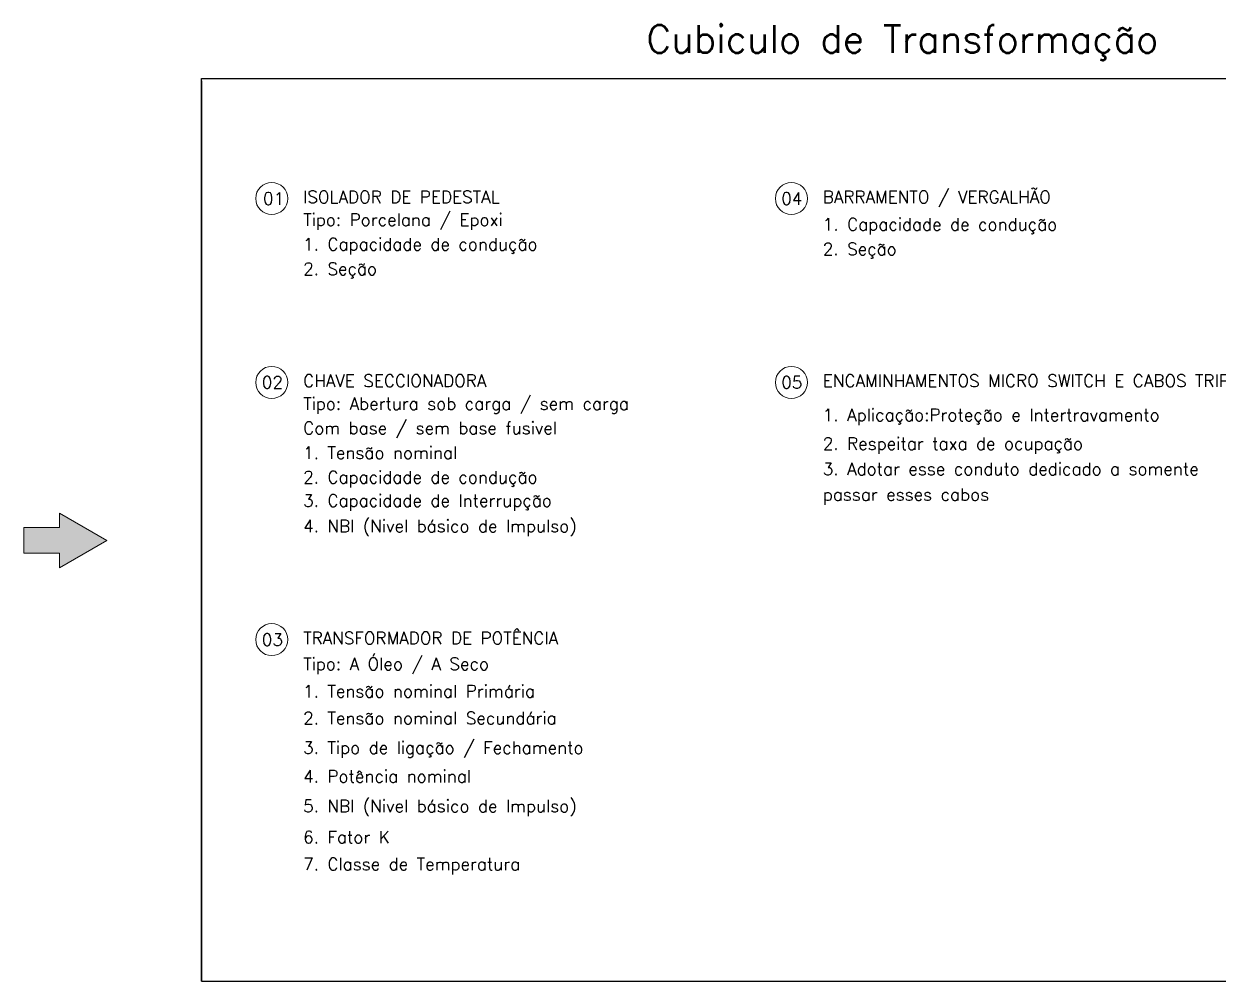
# Model space of a CAD drawing. Extents: x 2368 to 5238, y 905 to 1916.
# Drawn here: x 2436.2 to 2451.71, y 905.86 to 918.29 of the extents above; entities that cross this region are included whole.
import ezdxf

# ---------------------------------------------------------------- set-up
doc = ezdxf.new("R2010")
doc.units = 0
doc.header["$LTSCALE"] = 10
doc.layers.get('0').update_dxf_attribs({"linetype": 'CONTINUOUS'})
doc.layers.add('TEXTO', color=2, linetype='CONTINUOUS', lineweight=15)
doc.styles.add('CP', font='simplex.shx')

msp = doc.modelspace()

# ---------------------------------------------------------------- hatches: boundary and pattern name
at = {"layer": 'TEXTO'}
h = msp.add_hatch(color=1, dxfattribs=at)
h.dxf.hatch_style = 1
h.paths.add_polyline_path([(2437.283, 911.585), (2436.668, 911.94), (2436.668, 911.751), (2436.204, 911.751), (2436.204, 911.419), (2436.668, 911.419), (2436.668, 911.23)])

# ---------------------------------------------------------------- linework, layer by layer
at = {"color": 210}
for p, q in [((2438.512, 905.86), (2438.512, 917.584)), ((2438.512, 917.584), (2457.068, 917.584)), ((2438.512, 917.554), (2438.512, 905.86)), ((2438.512, 905.86), (2457.068, 905.86))]:
    msp.add_line(p, q, dxfattribs=at)
at = {"layer": 'TEXTO', "color": 1}
for p, q in [((2437.283, 911.585), (2436.668, 911.94)), ((2436.668, 911.94), (2436.668, 911.751)), ((2436.668, 911.751), (2436.204, 911.751)), ((2436.204, 911.751), (2436.204, 911.419)), ((2436.668, 911.23), (2437.283, 911.585)), ((2436.204, 911.419), (2436.668, 911.419)), ((2436.668, 911.419), (2436.668, 911.23))]:
    msp.add_line(p, q, dxfattribs=at)
for centre in [(2439.423, 916.026), (2446.172, 916.026), (2439.423, 913.637), (2446.172, 913.637), (2439.423, 910.296)]:
    msp.add_circle(centre, 0.208, dxfattribs=at)

# ---------------------------------------------------------------- texts
at = {"layer": 'TEXTO', "style": 'CP'}
msp.add_text('Cubiculo de Transformação', height=0.35837, dxfattribs=at).set_placement((2444.289, 917.919))
at = {"layer": 'TEXTO', "color": 1, "style": 'CP'}
for s, p in [('BARRAMENTO / VERGALHÃO', (2446.58, 915.966)), ('01', (2439.31, 915.945)), ('ISOLADOR DE PEDESTAL', (2439.831, 915.966)), ('04', (2446.04, 915.945)), ('02', (2439.295, 913.557)), ('CHAVE SECCIONADORA', (2439.831, 913.578)), ('05', (2446.04, 913.557)), ('ENCAMINHAMENTOS MICRO SWITCH E CABOS TRIP RELÉ DE TEMPERATURA (49)', (2446.58, 913.578)), ('TRANSFORMADOR DE POTÊNCIA', (2439.831, 910.236)), ('03', (2439.295, 910.215))]:
    msp.add_text(s, height=0.16, dxfattribs=at).set_placement(p)
at = {"layer": 'TEXTO', "color": 2, "style": 'CP'}
for s, p in [('Tipo: Porcelana / Epoxi', (2439.831, 915.67)), ('1. Capacidade de condução', (2446.58, 915.61)), ('1. Capacidade de condução', (2439.831, 915.352)), ('2. Seção', (2446.58, 915.29)), ('2. Seção', (2439.831, 915.032)), ('Tipo: Abertura sob carga / sem carga', (2439.831, 913.281)), ('1. Aplicação:Proteção e Intertravamento', (2446.58, 913.135)), ('Com base / sem base fusivel', (2439.831, 912.964)), ('2. Respeitar taxa de ocupação', (2446.58, 912.762)), ('1. Tensão nominal', (2439.831, 912.643)), ('3. Adotar esse conduto dedicado a somente ', (2446.58, 912.433)), ('2. Capacidade de condução', (2439.831, 912.326)), ('3. Capacidade de Interrupção', (2439.831, 912.022)), ('passar esses cabos', (2446.58, 912.101)), ('4. NBI (Nivel básico de Impulso)', (2439.831, 911.691)), ('Tipo: A Óleo / A Seco', (2439.831, 909.901)), ('1. Tensão nominal Primária', (2439.831, 909.546)), ('2. Tensão nominal Secundária', (2439.831, 909.196)), ('3. Tipo de ligação / Fechamento', (2439.831, 908.813)), ('4. Potência nominal', (2439.831, 908.44)), ('5. NBI (Nivel básico de Impulso)', (2439.831, 908.054)), ('6. Fator K', (2439.831, 907.65)), ('7. Classe de Temperatura ', (2439.831, 907.3))]:
    msp.add_text(s, height=0.16, dxfattribs=at).set_placement(p)

doc.saveas('drawing.dxf')
